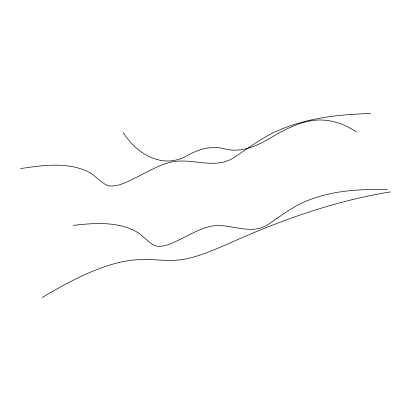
<?xml version="1.0" encoding="UTF-8"?>
<svg xmlns="http://www.w3.org/2000/svg" width="411" height="411" viewBox="0 0 411 411"><rect width="100%" height="100%" fill="white"/><g stroke="black" fill="none" stroke-linecap="round" stroke-linejoin="round"><path stroke-width="0.62" d="M42.261 297.466C66.228 283.343 90.98 269.595 118.137 262.711A140.187 109.537 -57.1 0 1 141.605 259.541C154.197 259.182 166.784 261.242 179.36 259.937C196.489 257.851 212.317 250.458 228.084 243.893C279.968 220.388 334.056 201.056 390.45 191.886M20.55 168.587C42.163 165.371 65.621 161.919 86.341 170.935C94.879 174.187 99.986 182.803 108.535 185.829C118.789 187.2 128.129 181.194 137.063 177.059C148.032 171.515 158.8 165.16 170.812 162.134C192.065 157.279 215.528 170.596 235.071 156.848C249.893 147.092 264.088 136.087 280.708 129.444C309.118 117.608 340.205 114.366 370.712 113.534M73.328 225.351C93.595 223.101 115.573 221.308 134.418 230.705C142.566 234.296 147.492 242.572 155.656 245.968C164.719 247.761 173.211 242.521 181.143 238.899C190.812 234.106 200.321 228.526 210.977 226.225C230.129 222.5 250.731 236.407 268.537 224.19C281.396 215.631 293.649 205.839 308.26 200.311C333.29 190.38 360.688 188.911 387.321 189.63M356.173 131.808C343.021 122.863 326.724 117.947 310.844 120.788C297.78 123.064 285.809 129.105 274.368 135.563C259.891 144.523 243.173 153.267 225.618 149.095C212.086 145.16 198.349 149.085 186.532 156.005C162.186 169.424 136.683 153.853 123.243 132.645"/></g></svg>
